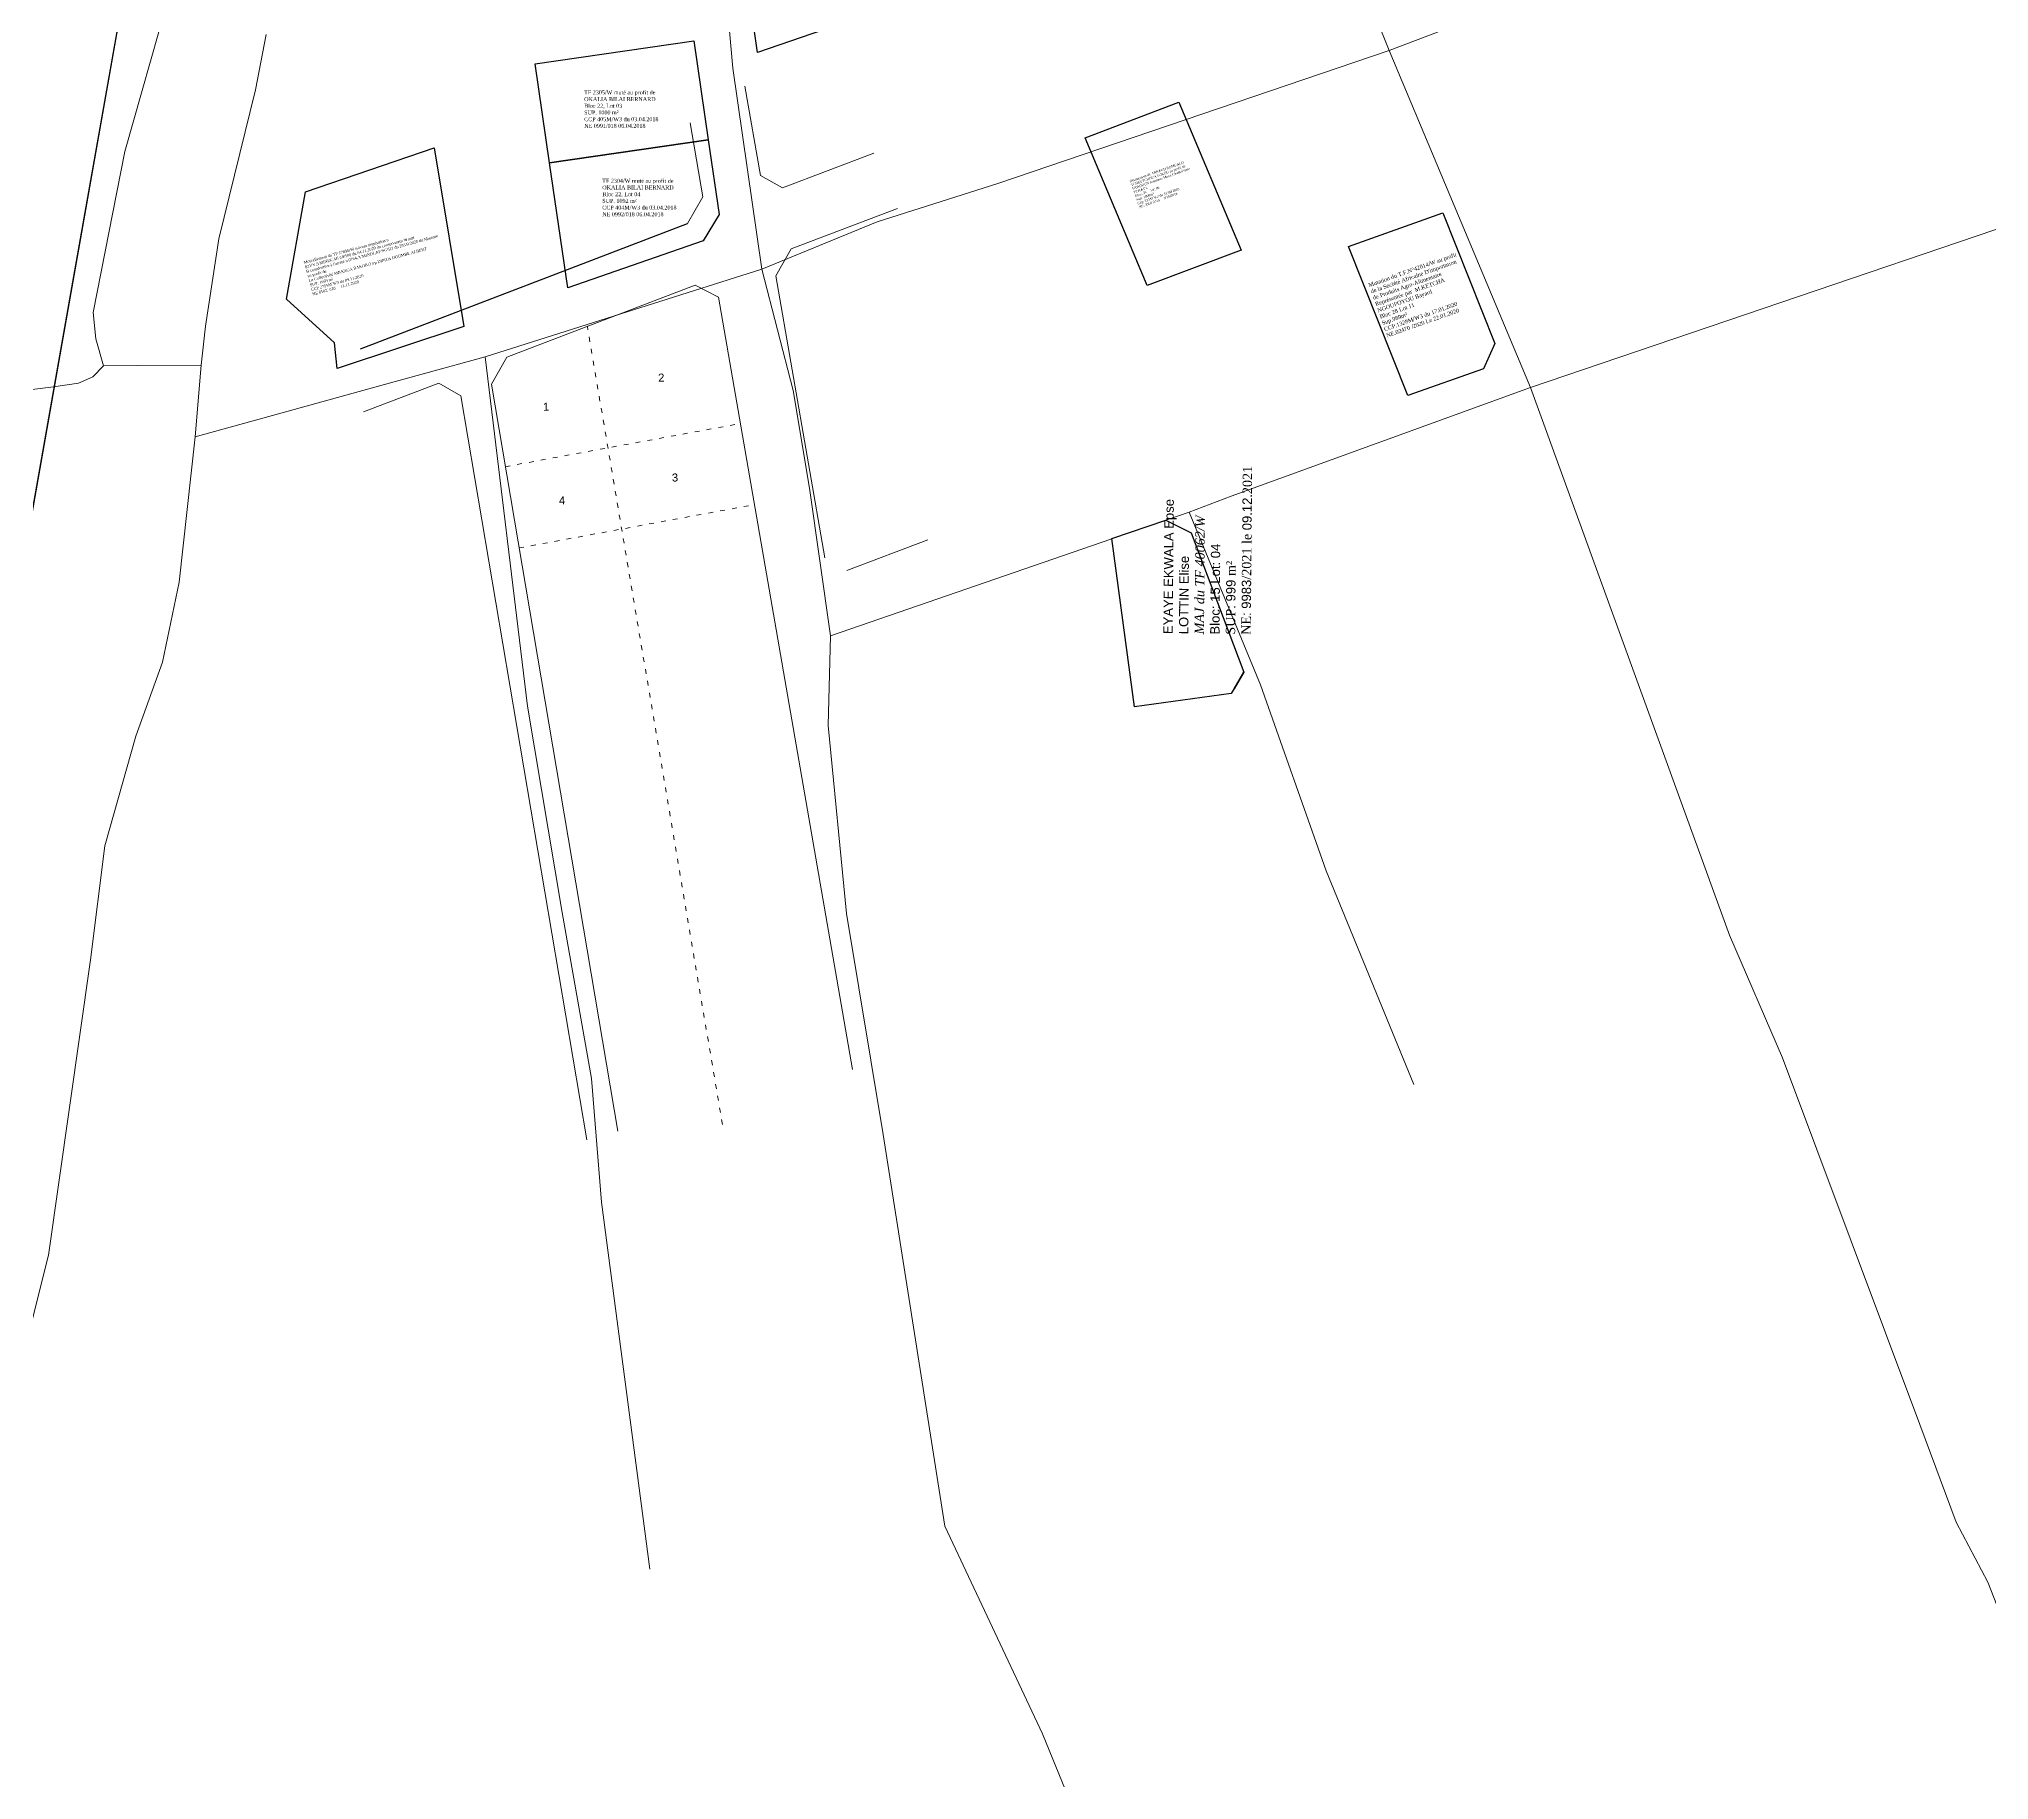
# Model space of a CAD drawing. Header units: millimetres. Extents: x 587399 to 927168, y 438565 to 1444955.
# Drawn here: x 589576.5 to 590062.8, y 442967.3 to 443401.6 of the extents above; entities that cross this region are included whole.
import ezdxf
from ezdxf.enums import TextEntityAlignment as Align

# ---------------------------------------------------------------- set-up
doc = ezdxf.new("R2010")
doc.units = ezdxf.units.MM
doc.header["$LTSCALE"] = 2
doc.linetypes.add('ACAD_ISO03W100', pattern=[30, 12, -18])
for name, color, linetype in [('Collectivité', 3, 'Continuous'), ('end maj 26 02 2021', 7, 'Continuous'), ('MAJ DEC 2021', 234, 'Continuous')]:
    doc.layers.add(name, color=color, linetype=linetype)
for name, color, linetype, lineweight in [('MAJ APRES LE 13.01.2023', 222, 'Continuous', 30), ('Numérotation', 6, 'Continuous', 9), ('Roads_others', 24, 'Continuous', 9)]:
    doc.layers.add(name, color=color, linetype=linetype, lineweight=lineweight)
doc.styles.get("Standard").update_dxf_attribs({"font": 'arial.ttf'})
doc.styles.add('Times 1.0', font='times.ttf', dxfattribs={"width": 0.99, "height": 1})

msp = doc.modelspace()

# ---------------------------------------------------------------- linework, layer by layer
at = {"color": 7, "lineweight": 15, "ltscale": 0.0014}
msp.add_line((589738.246, 443355.539), (589742.062, 443362.253), dxfattribs=at)
at = {"color": 7}
msp.add_line((589656.68, 443324.319), (589738.246, 443355.539), dxfattribs=at)
at = {"layer": 'Collectivité', "elevation": -1.484, "flags": 128}
msp.add_lwpolyline([(589071.803, 442839.101), (589002.702, 442976.615), (588952.057, 443077.652), (588915.855, 443149.876), (588841.352, 443298.58), (588879.924, 443319.341), (588957.426, 443367.463), (589031.177, 443410.868), (589140.679, 443478.727), (589240.268, 443317.595), (589485.232, 443448.744), (589597.324, 443411.426), (589585.118, 443342.352), (589508.548, 442909.001)], dxfattribs=at)
at = {"layer": 'end maj 26 02 2021', "color": 7, "linetype": 'ByBlock', "lineweight": 15}
for p, q in [((589756.38, 443367.58), (589752.516, 443389.86)), ((589784.67, 443373.084), (589761.897, 443364.469)), ((589761.897, 443364.469), (589756.38, 443367.58)), ((589764.038, 443349.242), (589790.576, 443359.281))]:
    msp.add_line(p, q, dxfattribs=at)
at = {"layer": 'end maj 26 02 2021', "color": 7, "linetype": 'ByBlock', "lineweight": 15, "ltscale": 0.0014}
for p, q in [((589738.861, 443380.706), (589742.068, 443362.218)), ((589738.861, 443380.706), (589742.062, 443362.253)), ((589760.216, 443342.546), (589772.429, 443272.134)), ((589657.439, 443308.548), (589676.185, 443315.723)), ((589798.172, 443276.622), (589777.96, 443268.976))]:
    msp.add_line(p, q, dxfattribs=at)
at = {"layer": 'end maj 26 02 2021', "color": 7, "lineweight": 15}
msp.add_line((589760.216, 443342.546), (589764.038, 443349.242), dxfattribs=at)
at = {"layer": 'end maj 26 02 2021', "color": 1, "lineweight": 15}
for p, q in [((589693.144, 443322.215), (589740.09, 443340.184)), ((589740.09, 443340.184), (589745.924, 443337.171)), ((589745.924, 443337.172), (589779.341, 443144.509)), ((589689.309, 443315.497), (589693.144, 443322.215)), ((589720.834, 443129.117), (589689.309, 443315.497))]:
    msp.add_line(p, q, dxfattribs=at)
at = {"layer": 'end maj 26 02 2021', "color": 1, "linetype": 'ACAD_ISO03W100', "lineweight": 15, "ltscale": 0.05}
for p, q in [((589746.91, 443130.849), (589713.241, 443329.907)), ((589692.792, 443294.903), (589751.389, 443305.664)), ((589696.218, 443274.649), (589754.9, 443285.425))]:
    msp.add_line(p, q, dxfattribs=at)
at = {"layer": 'end maj 26 02 2021', "color": 7, "lineweight": 15, "ltscale": 0.0014}
for p, q in [((589681.688, 443312.581), (589676.185, 443315.723)), ((589713.075, 443127.018), (589681.688, 443312.581))]:
    msp.add_line(p, q, dxfattribs=at)
at = {"layer": 'end maj 26 02 2021', "color": 150}
for points in [[(589772.127, 443420.367), (589777.066, 443405.602), (589774.811, 443404.822), (589755.677, 443398.206), (589753.393, 443413.907)], [(589772.127, 443420.367), (589777.066, 443405.602), (589774.811, 443404.822), (589755.677, 443398.206), (589753.393, 443413.907)], [(589772.127, 443420.367), (589777.066, 443405.602), (589774.811, 443404.822), (589755.677, 443398.206), (589753.393, 443413.907)], [(589772.127, 443420.367), (589777.066, 443405.602), (589774.811, 443404.822), (589755.677, 443398.206), (589753.393, 443413.907)], [(589860.724, 443385.818), (589876.245, 443348.922), (589852.862, 443340.077), (589837.342, 443376.972)], [(589860.724, 443385.818), (589876.245, 443348.922), (589852.862, 443340.077), (589837.342, 443376.972)], [(589860.724, 443385.818), (589876.245, 443348.922), (589852.862, 443340.077), (589837.342, 443376.972)], [(589860.724, 443385.818), (589876.245, 443348.922), (589852.862, 443340.077), (589837.342, 443376.972)]]:
    msp.add_lwpolyline(points, close=True, dxfattribs=at)
at = {"layer": 'end maj 26 02 2021', "color": 3, "flags": 128}
for points in [[(589739.794, 443401.156), (589743.391, 443376.416), (589703.807, 443370.661), (589700.21, 443395.401)], [(589739.794, 443401.156), (589743.391, 443376.416), (589703.807, 443370.661), (589700.21, 443395.401)], [(589739.794, 443401.156), (589743.391, 443376.416), (589703.807, 443370.661), (589700.21, 443395.401)], [(589739.794, 443401.156), (589743.391, 443376.416), (589703.807, 443370.661), (589700.21, 443395.401)], [(589743.391, 443376.416), (589746.09, 443357.847), (589742.086, 443351.26), (589708.332, 443339.536), (589703.807, 443370.661)], [(589743.391, 443376.416), (589746.09, 443357.847), (589742.086, 443351.26), (589708.332, 443339.536), (589703.807, 443370.661)], [(589743.391, 443376.416), (589746.09, 443357.847), (589742.086, 443351.26), (589708.332, 443339.536), (589703.807, 443370.661)], [(589743.391, 443376.416), (589746.09, 443357.847), (589742.086, 443351.26), (589708.332, 443339.536), (589703.807, 443370.661)]]:
    msp.add_lwpolyline(points, close=True, dxfattribs=at)
at = {"layer": 'end maj 26 02 2021', "color": 6, "lineweight": -3, "flags": 128}
msp.add_lwpolyline([(589675.043, 443374.437), (589682.452, 443329.832), (589650.837, 443319.357), (589650.22, 443325.827), (589638.199, 443336.73), (589642.969, 443363.439)], close=True, dxfattribs=at)
msp.add_lwpolyline([(589675.043, 443374.437), (589682.452, 443329.832), (589650.837, 443319.357), (589650.22, 443325.827), (589638.199, 443336.73), (589642.969, 443363.439)], close=True, dxfattribs=at)
msp.add_lwpolyline([(589675.043, 443374.437), (589682.452, 443329.832), (589650.837, 443319.357), (589650.22, 443325.827), (589638.199, 443336.73), (589642.969, 443363.439)], close=True, dxfattribs=at)
msp.add_lwpolyline([(589675.043, 443374.437), (589682.452, 443329.832), (589650.837, 443319.357), (589650.22, 443325.827), (589638.199, 443336.73), (589642.969, 443363.439)], close=True, dxfattribs=at)
at = {"layer": 'end maj 26 02 2021', "color": 150, "lineweight": -3, "flags": 128}
msp.add_lwpolyline([(589926.614, 443358.216), (589939.565, 443325.624), (589936.705, 443319.35), (589917.82, 443312.647), (589903.025, 443349.843)], dxfattribs=at)
msp.add_lwpolyline([(589926.614, 443358.216), (589939.565, 443325.624), (589936.705, 443319.35), (589917.82, 443312.647), (589903.025, 443349.843)], dxfattribs=at)
msp.add_lwpolyline([(589926.614, 443358.216), (589939.565, 443325.624), (589936.705, 443319.35), (589917.82, 443312.647), (589903.025, 443349.843)], dxfattribs=at)
msp.add_lwpolyline([(589926.614, 443358.216), (589939.565, 443325.624), (589936.705, 443319.35), (589917.82, 443312.647), (589903.025, 443349.843)], dxfattribs=at)
for points in [[(589926.614, 443358.216), (589939.565, 443325.624), (589936.705, 443319.35), (589917.82, 443312.647), (589903.025, 443349.843)], [(589926.614, 443358.216), (589939.565, 443325.624), (589936.705, 443319.35), (589917.82, 443312.647), (589903.025, 443349.843)], [(589926.614, 443358.216), (589939.565, 443325.624), (589936.705, 443319.35), (589917.82, 443312.647), (589903.025, 443349.843)], [(589926.614, 443358.216), (589939.565, 443325.624), (589936.705, 443319.35), (589917.82, 443312.647), (589903.025, 443349.843)], [(589857.48, 443281.57), (589863.8, 443278.44), (589876.98, 443243.64), (589873.79, 443238.29), (589849.69, 443235.02), (589843.99, 443277.03)], [(589857.48, 443281.57), (589863.8, 443278.44), (589876.98, 443243.64), (589873.79, 443238.29), (589849.69, 443235.02), (589843.99, 443277.03)], [(589857.48, 443281.57), (589863.8, 443278.44), (589876.98, 443243.64), (589873.79, 443238.29), (589849.69, 443235.02), (589843.99, 443277.03)], [(589857.48, 443281.57), (589863.8, 443278.44), (589876.98, 443243.64), (589873.79, 443238.29), (589849.69, 443235.02), (589843.99, 443277.03)]]:
    msp.add_lwpolyline(points, close=True, dxfattribs=at)
at = {"layer": 'end maj 26 02 2021', "color": 3, "lineweight": -3, "flags": 128}
msp.add_lwpolyline([(589857.48, 443281.57), (589863.8, 443278.44), (589876.98, 443243.64), (589874.507, 443239.492), (589876.977, 443243.642), (589873.791, 443238.29), (589849.69, 443235.019), (589843.99, 443277.03), (589857.48, 443281.57)], close=True, dxfattribs=at)
msp.add_lwpolyline([(589857.48, 443281.57), (589863.8, 443278.44), (589876.98, 443243.64), (589874.507, 443239.492), (589876.977, 443243.642), (589873.791, 443238.29), (589849.69, 443235.019), (589843.99, 443277.03), (589857.48, 443281.57)], close=True, dxfattribs=at)
msp.add_lwpolyline([(589857.48, 443281.57), (589863.8, 443278.44), (589876.98, 443243.64), (589874.507, 443239.492), (589876.977, 443243.642), (589873.791, 443238.29), (589849.69, 443235.019), (589843.99, 443277.03), (589857.48, 443281.57)], close=True, dxfattribs=at)
msp.add_lwpolyline([(589857.48, 443281.57), (589863.8, 443278.44), (589876.98, 443243.64), (589874.507, 443239.492), (589876.977, 443243.642), (589873.791, 443238.29), (589849.69, 443235.019), (589843.99, 443277.03), (589857.48, 443281.57)], close=True, dxfattribs=at)
at = {"layer": 'MAJ APRES LE 13.01.2023', "color": 232, "lineweight": 30, "flags": 128}
msp.add_lwpolyline([(589554.165, 443425.795), (589597.324, 443411.426), (589553.274, 443162.133), (589522.493, 443167.271), (589524.159, 443170.498), (589504.813, 443163.712), (589499.495, 443161.844), (589489.619, 443158.368), (589485.245, 443159.389), (589481.705, 443158.674), (589492.464, 443221.558), (589514.309, 443217.821), (589518.524, 443242.463), (589496.682, 443246.205), (589518.965, 443376.451)], close=True, dxfattribs=at)
at = {"layer": 'Roads_others'}
msp.add_line((589863.337, 443283.542), (589773.889, 443252.688), dxfattribs=at)
for points in [[(589878.369, 443485.415), (589913.203, 443398.759), (589948.467, 443314.679), (589998.026, 443178.081), (590011.311, 443147.473), (590045.495, 443055.963), (590054.6, 443031.574), (590062.508, 443016.647), (590082.208, 442966.235), (590109.833, 442883.662)], [(589615.399, 443302.311), (589636.231, 443308.102), (589664.133, 443315.824), (589687.795, 443322.292), (589756.747, 443344.215), (589785.477, 443356.006), (589815.586, 443365.509), (589913.203, 443398.759), (589989.564, 443427.797), (590055.971, 443452.626), (590088.561, 443468.035)], [(589959.355, 442688.288), (589923.846, 442773.075), (589901.464, 442818.598), (589880.873, 442861.47), (589839.846, 442946.617), (589826.715, 442978.85), (589802.395, 443030.584), (589786.968, 443128.325), (589777.832, 443183.479), (589773.312, 443230.357), (589773.889, 443252.688), (589768.635, 443289.506), (589764.593, 443313.911), (589756.747, 443344.215), (589749.482, 443394.341), (589746.922, 443423.257)], [(589592.557, 443320.098), (589590.685, 443326.828), (589590.013, 443333.405), (589597.933, 443373.486), (589608.587, 443411.248)], [(589633.163, 443402.749), (589630.501, 443388.917), (589621.301, 443351.709), (589618.047, 443329.973), (589616.958, 443320.221), (589615.399, 443302.311)], [(590131.081, 443376.677), (589948.467, 443314.679), (589873.758, 443287.543), (589863.337, 443283.542)], [(589539.495, 443305.697), (589546.484, 443310.07), (589553.554, 443312.443), (589566.73, 443313.119), (589580.128, 443314.835), (589586.311, 443315.725), (589589.884, 443317.287), (589592.557, 443320.098)], [(589592.557, 443320.098), (589601.116, 443320.106), (589616.958, 443320.221)], [(589728.858, 443019.866), (589716.778, 443111.464), (589714.272, 443142.271), (589706.96, 443183.708), (589698.272, 443235.158), (589687.795, 443322.292)], [(589615.399, 443302.311), (589611.438, 443266.136), (589607.295, 443246.168), (589600.608, 443227.667), (589592.897, 443200.299), (589589.35, 443171.907), (589578.854, 443098.251), (589573.889, 443078.347), (589564.186, 443021.926), (589563.181, 442982.725)], [(589863.337, 443283.542), (589881.098, 443240.524), (589897.519, 443194.099), (589919.308, 443140.804)]]:
    msp.add_lwpolyline(points, dxfattribs=at)

# ---------------------------------------------------------------- texts
at = {"layer": 'end maj 26 02 2021', "color": 150, "linetype": 'ByBlock', "lineweight": -3, "ltscale": 0.0014, "char_height": 1, "width": 30.73498, "attachment_point": 1, "style": 'Times 1.0'}
for s, insert in [('{\\fTimes New Roman|b0|i0|c186|p18;\\C1;TF 2305/W muté au profit de \\P\\C256;OKALIA BILAI BERNARD\\PBloc 22, Lot 03\\PSUP. 1000 m²\\PCCP 405M/W3 du 03.04.2018\\PNE 0991/018 06.04.2018}', (589712.446, 443388.758)), ('{\\fTimes New Roman|b0|i0|c186|p18;\\C1;TF 2305/W muté au profit de \\P\\C256;OKALIA BILAI BERNARD\\PBloc 22, Lot 03\\PSUP. 1000 m²\\PCCP 405M/W3 du 03.04.2018\\PNE 0991/018 06.04.2018}', (589712.446, 443388.758)), ('{\\fTimes New Roman|b0|i0|c186|p18;\\C1;TF 2305/W muté au profit de \\P\\C256;OKALIA BILAI BERNARD\\PBloc 22, Lot 03\\PSUP. 1000 m²\\PCCP 405M/W3 du 03.04.2018\\PNE 0991/018 06.04.2018}', (589712.446, 443388.758)), ('{\\fTimes New Roman|b0|i0|c186|p18;\\C1;TF 2305/W muté au profit de \\P\\C256;OKALIA BILAI BERNARD\\PBloc 22, Lot 03\\PSUP. 1000 m²\\PCCP 405M/W3 du 03.04.2018\\PNE 0991/018 06.04.2018}', (589712.446, 443388.758)), ('{\\fTimes New Roman|b0|i0|c186|p18;\\C1;TF 230\\fTimes New Roman|b0|i0|c0|p18;4\\fTimes New Roman|b0|i0|c186|p18;/W muté au profit de \\P\\C256;OKALIA BILAI BERNARD\\PBloc 22, Lot 0\\fTimes New Roman|b0|i0|c0|p18;4\\fTimes New Roman|b0|i0|c186|p18;\\PSUP. 10\\fTimes New Roman|b0|i0|c0|p18;92\\fTimes New Roman|b0|i0|c186|p18; m²\\PCCP 40\\fTimes New Roman|b0|i0|c0|p18;4\\fTimes New Roman|b0|i0|c186|p18;M/W3 du 03.04.2018\\PNE 099\\fTimes New Roman|b0|i0|c0|p18;2\\fTimes New Roman|b0|i0|c186|p18;/018 06.04.2018}', (589716.952, 443366.714)), ('{\\fTimes New Roman|b0|i0|c186|p18;\\C1;TF 230\\fTimes New Roman|b0|i0|c0|p18;4\\fTimes New Roman|b0|i0|c186|p18;/W muté au profit de \\P\\C256;OKALIA BILAI BERNARD\\PBloc 22, Lot 0\\fTimes New Roman|b0|i0|c0|p18;4\\fTimes New Roman|b0|i0|c186|p18;\\PSUP. 10\\fTimes New Roman|b0|i0|c0|p18;92\\fTimes New Roman|b0|i0|c186|p18; m²\\PCCP 40\\fTimes New Roman|b0|i0|c0|p18;4\\fTimes New Roman|b0|i0|c186|p18;M/W3 du 03.04.2018\\PNE 099\\fTimes New Roman|b0|i0|c0|p18;2\\fTimes New Roman|b0|i0|c186|p18;/018 06.04.2018}', (589716.952, 443366.714)), ('{\\fTimes New Roman|b0|i0|c186|p18;\\C1;TF 230\\fTimes New Roman|b0|i0|c0|p18;4\\fTimes New Roman|b0|i0|c186|p18;/W muté au profit de \\P\\C256;OKALIA BILAI BERNARD\\PBloc 22, Lot 0\\fTimes New Roman|b0|i0|c0|p18;4\\fTimes New Roman|b0|i0|c186|p18;\\PSUP. 10\\fTimes New Roman|b0|i0|c0|p18;92\\fTimes New Roman|b0|i0|c186|p18; m²\\PCCP 40\\fTimes New Roman|b0|i0|c0|p18;4\\fTimes New Roman|b0|i0|c186|p18;M/W3 du 03.04.2018\\PNE 099\\fTimes New Roman|b0|i0|c0|p18;2\\fTimes New Roman|b0|i0|c186|p18;/018 06.04.2018}', (589716.952, 443366.714)), ('{\\fTimes New Roman|b0|i0|c186|p18;\\C1;TF 230\\fTimes New Roman|b0|i0|c0|p18;4\\fTimes New Roman|b0|i0|c186|p18;/W muté au profit de \\P\\C256;OKALIA BILAI BERNARD\\PBloc 22, Lot 0\\fTimes New Roman|b0|i0|c0|p18;4\\fTimes New Roman|b0|i0|c186|p18;\\PSUP. 10\\fTimes New Roman|b0|i0|c0|p18;92\\fTimes New Roman|b0|i0|c186|p18; m²\\PCCP 40\\fTimes New Roman|b0|i0|c0|p18;4\\fTimes New Roman|b0|i0|c186|p18;M/W3 du 03.04.2018\\PNE 099\\fTimes New Roman|b0|i0|c0|p18;2\\fTimes New Roman|b0|i0|c186|p18;/018 06.04.2018}', (589716.952, 443366.714))]:
    msp.add_mtext(s, dxfattribs=dict(at, insert=insert))
at = {"layer": 'end maj 26 02 2021', "insert": (589848.392, 443366.35), "char_height": 0.58517, "attachment_point": 1, "rotation": 19.52732}
msp.add_mtext_dynamic_manual_height_columns('{\\fTimes New Roman|b0|i0|c0|p18;\\C1;Désistement de ARNAUD ROMUALD\\PTCHEUTCHOUA FOKOU au profit de\\C256;\\PNTADOUN Jeannette Marie Chantal èpse\\PTCHATA \\PBloc: 28     lot: 08\\PSup: 1000m²\\PCcp: 227M/W3 du 31/08/2018\\PNE: 3368/2018 le 1/10/2018}', width=73.90712, gutter_width=12.5, heights=[25.98], dxfattribs=at)
msp.add_mtext_dynamic_manual_height_columns('{\\fTimes New Roman|b0|i0|c0|p18;\\C1;Désistement de ARNAUD ROMUALD\\PTCHEUTCHOUA FOKOU au profit de\\C256;\\PNTADOUN Jeannette Marie Chantal èpse\\PTCHATA \\PBloc: 28     lot: 08\\PSup: 1000m²\\PCcp: 227M/W3 du 31/08/2018\\PNE: 3368/2018 le 1/10/2018}', width=73.90712, gutter_width=12.5, heights=[25.98], dxfattribs=at)
msp.add_mtext_dynamic_manual_height_columns('{\\fTimes New Roman|b0|i0|c0|p18;\\C1;Désistement de ARNAUD ROMUALD\\PTCHEUTCHOUA FOKOU au profit de\\C256;\\PNTADOUN Jeannette Marie Chantal èpse\\PTCHATA \\PBloc: 28     lot: 08\\PSup: 1000m²\\PCcp: 227M/W3 du 31/08/2018\\PNE: 3368/2018 le 1/10/2018}', width=73.90712, gutter_width=12.5, heights=[25.98], dxfattribs=at)
msp.add_mtext_dynamic_manual_height_columns('{\\fTimes New Roman|b0|i0|c0|p18;\\C1;Désistement de ARNAUD ROMUALD\\PTCHEUTCHOUA FOKOU au profit de\\C256;\\PNTADOUN Jeannette Marie Chantal èpse\\PTCHATA \\PBloc: 28     lot: 08\\PSup: 1000m²\\PCcp: 227M/W3 du 31/08/2018\\PNE: 3368/2018 le 1/10/2018}', width=73.90712, gutter_width=12.5, heights=[25.98], dxfattribs=at)
at = {"layer": 'end maj 26 02 2021', "color": 150, "linetype": 'ByBlock', "lineweight": -3, "ltscale": 0.0014, "attachment_point": 1, "style": 'Times 1.0'}
for s, insert, char_height, width, rotation in [("{\\C1;Morcellement du TF 17695/W suivant réquisition n\\P821/Y.5/MINDCAF/5/P500 du 04.11.2020 du conservateur Wouri\\PB consécutive à l'arreté n 0764/A/MINDCAF/SG/D1 du 29.09.2020 du Ministre\\Pau profit de \\P\\C256;La Collectivité MBANGA BAKOKO r/p DIPITA DOUMBE ALBERT\\PSUP. 1669 m²\\PCCP 2755M/W3 du 09.11.2020\\PNE 8102/ 020 le 11.11.2020}", (589642.438, 443346.158), 0.7, 65.6548, 15.22044), ("{\\C1;Morcellement du TF 17695/W suivant réquisition n\\P821/Y.5/MINDCAF/5/P500 du 04.11.2020 du conservateur Wouri\\PB consécutive à l'arreté n 0764/A/MINDCAF/SG/D1 du 29.09.2020 du Ministre\\Pau profit de \\P\\C256;La Collectivité MBANGA BAKOKO r/p DIPITA DOUMBE ALBERT\\PSUP. 1669 m²\\PCCP 2755M/W3 du 09.11.2020\\PNE 8102/ 020 le 11.11.2020}", (589642.438, 443346.158), 0.7, 65.6548, 15.22044), ("{\\C1;Morcellement du TF 17695/W suivant réquisition n\\P821/Y.5/MINDCAF/5/P500 du 04.11.2020 du conservateur Wouri\\PB consécutive à l'arreté n 0764/A/MINDCAF/SG/D1 du 29.09.2020 du Ministre\\Pau profit de \\P\\C256;La Collectivité MBANGA BAKOKO r/p DIPITA DOUMBE ALBERT\\PSUP. 1669 m²\\PCCP 2755M/W3 du 09.11.2020\\PNE 8102/ 020 le 11.11.2020}", (589642.438, 443346.158), 0.7, 65.6548, 15.22044), ("{\\C1;Morcellement du TF 17695/W suivant réquisition n\\P821/Y.5/MINDCAF/5/P500 du 04.11.2020 du conservateur Wouri\\PB consécutive à l'arreté n 0764/A/MINDCAF/SG/D1 du 29.09.2020 du Ministre\\Pau profit de \\P\\C256;La Collectivité MBANGA BAKOKO r/p DIPITA DOUMBE ALBERT\\PSUP. 1669 m²\\PCCP 2755M/W3 du 09.11.2020\\PNE 8102/ 020 le 11.11.2020}", (589642.438, 443346.158), 0.7, 65.6548, 15.22044), ("{\\fTimes New Roman|b0|i0|c186|p18;\\C1;Mutation du T.F.N°42014/W au\\C7; profit de\\fTimes New Roman|b0|i0|c0|p18; la Société Africaine D'importation de Produits Agro-Alimentaire Représentée par \\fTimes New Roman|b0|i0|c186|p18; M.KETCHA\\fTimes New Roman|b0|i0|c0|p18; \\fTimes New Roman|b0|i0|c186|p18;NGOUPOYOU Bayard\\PBloc 28 Lot 11\\PSup.989m²\\PCCP.1328M/W3 du 17.01.2020\\PNE.02470 /2020 Le 2\\fTimes New Roman|b0|i0|c0|p18;2\\fTimes New Roman|b0|i0|c186|p18;.01.2020}", (589907.901, 443340.615), 1, 23.90657, 19.5425), ("{\\fTimes New Roman|b0|i0|c186|p18;\\C1;Mutation du T.F.N°42014/W au\\C7; profit de\\fTimes New Roman|b0|i0|c0|p18; la Société Africaine D'importation de Produits Agro-Alimentaire Représentée par \\fTimes New Roman|b0|i0|c186|p18; M.KETCHA\\fTimes New Roman|b0|i0|c0|p18; \\fTimes New Roman|b0|i0|c186|p18;NGOUPOYOU Bayard\\PBloc 28 Lot 11\\PSup.989m²\\PCCP.1328M/W3 du 17.01.2020\\PNE.02470 /2020 Le 2\\fTimes New Roman|b0|i0|c0|p18;2\\fTimes New Roman|b0|i0|c186|p18;.01.2020}", (589907.901, 443340.615), 1, 23.90657, 19.5425), ("{\\fTimes New Roman|b0|i0|c186|p18;\\C1;Mutation du T.F.N°42014/W au\\C7; profit de\\fTimes New Roman|b0|i0|c0|p18; la Société Africaine D'importation de Produits Agro-Alimentaire Représentée par \\fTimes New Roman|b0|i0|c186|p18; M.KETCHA\\fTimes New Roman|b0|i0|c0|p18; \\fTimes New Roman|b0|i0|c186|p18;NGOUPOYOU Bayard\\PBloc 28 Lot 11\\PSup.989m²\\PCCP.1328M/W3 du 17.01.2020\\PNE.02470 /2020 Le 2\\fTimes New Roman|b0|i0|c0|p18;2\\fTimes New Roman|b0|i0|c186|p18;.01.2020}", (589907.901, 443340.615), 1, 23.90657, 19.5425), ("{\\fTimes New Roman|b0|i0|c186|p18;\\C1;Mutation du T.F.N°42014/W au\\C7; profit de\\fTimes New Roman|b0|i0|c0|p18; la Société Africaine D'importation de Produits Agro-Alimentaire Représentée par \\fTimes New Roman|b0|i0|c186|p18; M.KETCHA\\fTimes New Roman|b0|i0|c0|p18; \\fTimes New Roman|b0|i0|c186|p18;NGOUPOYOU Bayard\\PBloc 28 Lot 11\\PSup.989m²\\PCCP.1328M/W3 du 17.01.2020\\PNE.02470 /2020 Le 2\\fTimes New Roman|b0|i0|c0|p18;2\\fTimes New Roman|b0|i0|c186|p18;.01.2020}", (589907.901, 443340.615), 1, 23.90657, 19.5425)]:
    msp.add_mtext(s, dxfattribs=dict(at, insert=insert, char_height=char_height, width=width, rotation=rotation))
at = {"layer": 'MAJ DEC 2021', "color": 7, "linetype": 'ByBlock', "lineweight": -3, "ltscale": 0.0014, "insert": (589856.871, 443253.146), "char_height": 2.334289, "width": 40.66102, "attachment_point": 1, "rotation": 89.50568}
msp.add_mtext('\\A1;\\pt4.66858;EYAYE EKWALA Epse LOTTIN Elise\\P{\\fTimes New Roman|b0|i1|c0|p18;\\C1;MAJ du TF 40062/W}\\P\\ptz;Bloc: 15 Lot: 04 \\P\\pt4.66858;{\\fTimes New Roman|b0|i0|c186|p18;SUP}: 999 {\\fTimes New Roman|b0|i0|c186|p18;m²}\\P\\ptz;{\\fTimes New Roman|b0|i0|c186|p18;NE}:{\\fTimes New Roman|b0|i0|c186|p18; }9983{\\fTimes New Roman|b0|i0|c186|p18;/2021 le }09{\\fTimes New Roman|b0|i0|c186|p18;.}12{\\fTimes New Roman|b0|i0|c186|p18;.2021}', dxfattribs=at)
msp.add_mtext('\\A1;\\pt4.66858;EYAYE EKWALA Epse LOTTIN Elise\\P{\\fTimes New Roman|b0|i1|c0|p18;\\C1;MAJ du TF 40062/W}\\P\\ptz;Bloc: 15 Lot: 04 \\P\\pt4.66858;{\\fTimes New Roman|b0|i0|c186|p18;SUP}: 999 {\\fTimes New Roman|b0|i0|c186|p18;m²}\\P\\ptz;{\\fTimes New Roman|b0|i0|c186|p18;NE}:{\\fTimes New Roman|b0|i0|c186|p18; }9983{\\fTimes New Roman|b0|i0|c186|p18;/2021 le }09{\\fTimes New Roman|b0|i0|c186|p18;.}12{\\fTimes New Roman|b0|i0|c186|p18;.2021}', dxfattribs=at)
msp.add_mtext('\\A1;\\pt4.66858;EYAYE EKWALA Epse LOTTIN Elise\\P{\\fTimes New Roman|b0|i1|c0|p18;\\C1;MAJ du TF 40062/W}\\P\\ptz;Bloc: 15 Lot: 04 \\P\\pt4.66858;{\\fTimes New Roman|b0|i0|c186|p18;SUP}: 999 {\\fTimes New Roman|b0|i0|c186|p18;m²}\\P\\ptz;{\\fTimes New Roman|b0|i0|c186|p18;NE}:{\\fTimes New Roman|b0|i0|c186|p18; }9983{\\fTimes New Roman|b0|i0|c186|p18;/2021 le }09{\\fTimes New Roman|b0|i0|c186|p18;.}12{\\fTimes New Roman|b0|i0|c186|p18;.2021}', dxfattribs=at)
msp.add_mtext('\\A1;\\pt4.66858;EYAYE EKWALA Epse LOTTIN Elise\\P{\\fTimes New Roman|b0|i1|c0|p18;\\C1;MAJ du TF 40062/W}\\P\\ptz;Bloc: 15 Lot: 04 \\P\\pt4.66858;{\\fTimes New Roman|b0|i0|c186|p18;SUP}: 999 {\\fTimes New Roman|b0|i0|c186|p18;m²}\\P\\ptz;{\\fTimes New Roman|b0|i0|c186|p18;NE}:{\\fTimes New Roman|b0|i0|c186|p18; }9983{\\fTimes New Roman|b0|i0|c186|p18;/2021 le }09{\\fTimes New Roman|b0|i0|c186|p18;.}12{\\fTimes New Roman|b0|i0|c186|p18;.2021}', dxfattribs=at)
at = {"layer": 'Numérotation', "color": 7}
for s, p in [('2', (589731.666, 443317.136)), ('1', (589702.935, 443309.865)), ('3', (589735.094, 443292.204)), ('4', (589706.931, 443286.501))]:
    msp.add_text(s, height=2, rotation=1.79352, dxfattribs=at).set_placement(p, align=Align.MIDDLE)

doc.saveas('drawing.dxf')
